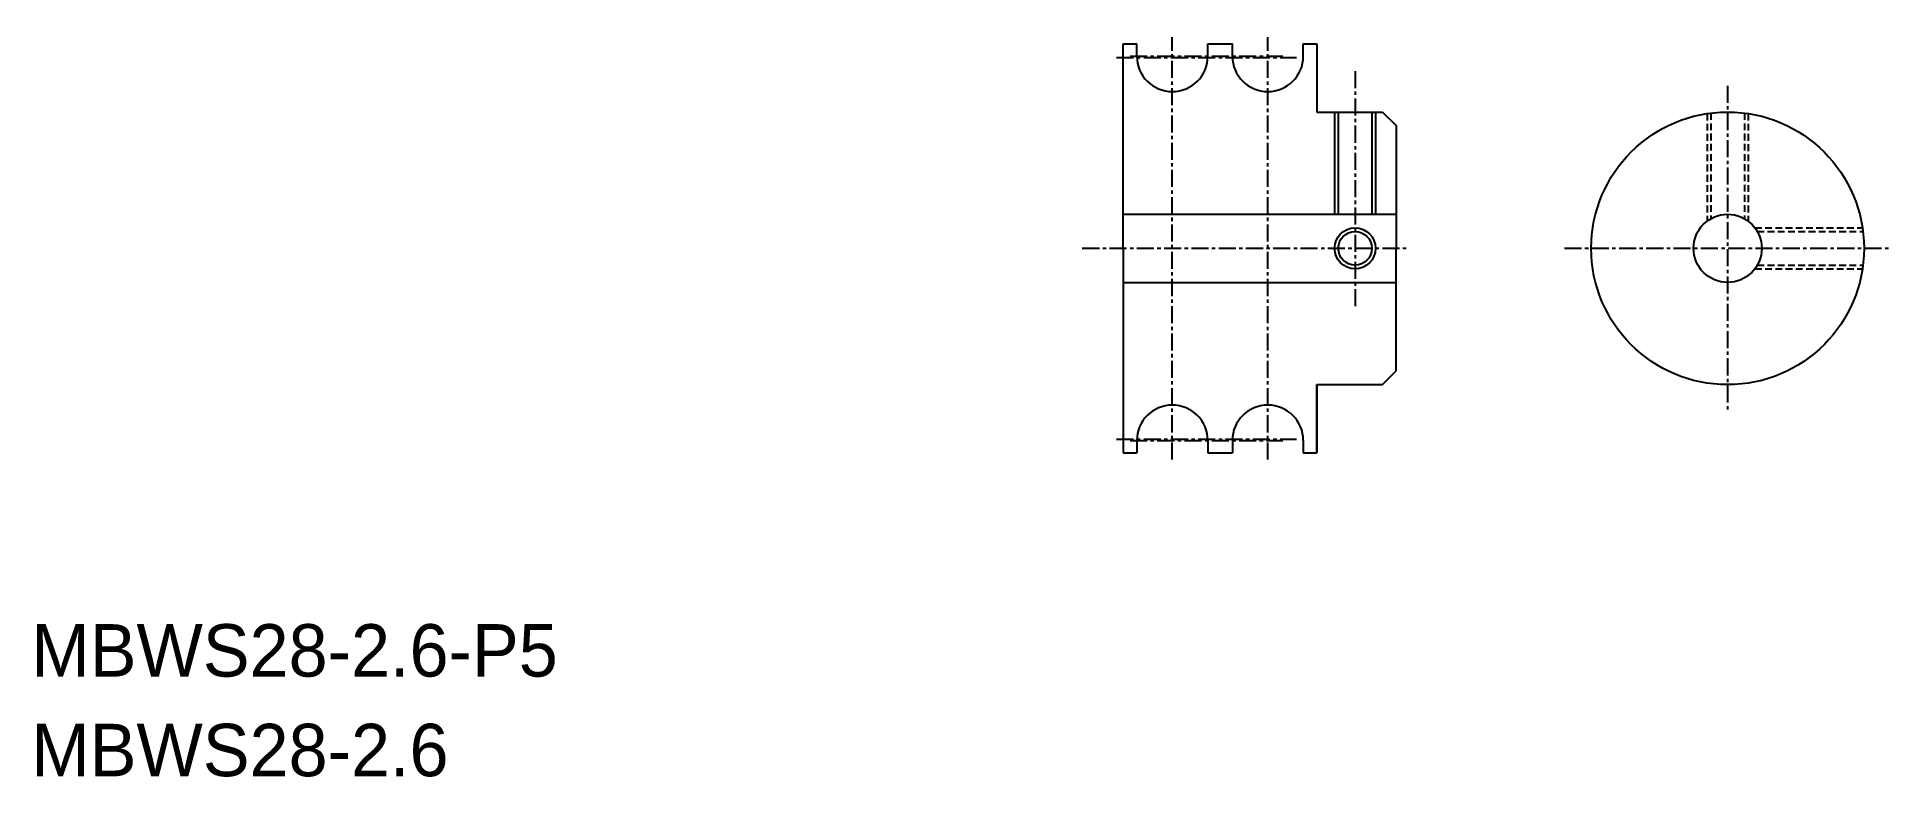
# Model space of a CAD drawing. Extents: x -31 to 105, y -11 to 43.
import ezdxf

# ---------------------------------------------------------------- set-up
doc = ezdxf.new("R2010")
doc.units = 0
doc.linetypes.add('CENTER', pattern=[2, 1.25, -0.25, 0.25, -0.25])
doc.linetypes.add('DASHED', pattern=[0.75, 0.5, -0.25])
doc.layers.get('0').update_dxf_attribs({"linetype": 'CONTINUOUS'})
doc.layers.add('CENTER', color=1, linetype='CENTER')

msp = doc.modelspace()

# ---------------------------------------------------------------- linework, layer by layer
at = {"color": 7, "linetype": 'CONTINUOUS'}
for p, q in [((48.32, 27.73), (48.32, 42.73)), ((48.32, 42.73), (49.32, 42.73)), ((49.32, 41.83), (49.32, 42.73)), ((54.52, 41.83), (54.52, 42.73)), ((54.52, 42.73), (56.32, 42.73)), ((56.32, 41.83), (56.32, 42.73)), ((61.52, 42.73), (62.52, 42.73)), ((61.52, 41.83), (61.52, 42.73)), ((62.52, 42.73), (62.52, 37.73)), ((62.52, 37.73), (67.32, 37.73)), ((64.09, 37.73), (64.09, 30.23)), ((66.55, 37.73), (66.55, 30.23)), ((67.32, 37.73), (68.32, 36.73)), ((68.32, 36.73), (68.32, 27.73)), ((48.32, 30.23), (68.32, 30.23)), ((48.32, 27.73), (48.32, 12.73)), ((68.32, 18.73), (68.32, 27.73)), ((48.32, 25.23), (68.32, 25.23)), ((62.52, 17.73), (67.32, 17.73)), ((62.52, 17.73), (62.52, 12.73)), ((62.52, 12.73), (62.52, 17.73)), ((67.32, 17.73), (68.32, 18.73)), ((49.32, 13.63), (49.32, 12.73)), ((54.52, 13.63), (54.52, 12.73)), ((56.32, 13.63), (56.32, 12.73)), ((61.52, 13.63), (61.52, 12.73)), ((61.52, 13.63), (61.52, 12.73)), ((48.32, 12.73), (49.32, 12.73)), ((54.52, 12.73), (56.32, 12.73)), ((61.52, 12.73), (62.52, 12.73)), ((61.52, 12.73), (62.52, 12.73))]:
    msp.add_line(p, q, dxfattribs=at)
at = {"color": 3, "linetype": 'CONTINUOUS'}
for p, q in [((63.82, 37.73), (63.82, 30.23)), ((66.82, 37.73), (66.82, 30.23))]:
    msp.add_line(p, q, dxfattribs=at)
at = {"color": 3, "linetype": 'DASHED'}
for p, q in [((91.13, 37.62), (91.13, 29.73)), ((91.4, 37.65), (91.4, 29.91)), ((93.86, 37.65), (93.86, 29.91)), ((94.13, 37.62), (94.13, 29.73)), ((94.63, 29.23), (102.52, 29.23)), ((94.81, 28.96), (102.56, 28.96)), ((94.63, 26.23), (102.52, 26.23)), ((94.81, 26.5), (102.56, 26.5))]:
    msp.add_line(p, q, dxfattribs=at)
at = {"color": 7, "linetype": 'CONTINUOUS'}
for centre, radius in [((92.63, 27.73), 10), ((92.63, 27.73), 2.5), ((65.32, 27.73), 1.23)]:
    msp.add_circle(centre, radius, dxfattribs=at)
at = {"color": 3, "linetype": 'CONTINUOUS'}
msp.add_circle((65.32, 27.73), 1.5, dxfattribs=at)
at = {"color": 7, "linetype": 'CONTINUOUS'}
for centre, start, end in [((51.92, 41.83), 180, 0), ((58.92, 41.83), 180, 0), ((51.92, 13.63), 360, 180), ((58.92, 13.63), 360, 180)]:
    msp.add_arc(centre, 2.6, start, end, dxfattribs=at)
at = {"layer": 'CENTER', "color": 1, "linetype": 'CENTER'}
for p, q in [((51.92, 12.23), (51.92, 43.23)), ((58.92, 12.23), (58.92, 43.23)), ((47.82, 41.73), (61.02, 41.73)), ((48.82, 41.83), (60.02, 41.83)), ((65.32, 40.73), (65.32, 23.23)), ((92.63, 39.66), (92.63, 15.8)), ((45.32, 27.73), (69.32, 27.73)), ((80.67, 27.73), (104.6, 27.73)), ((47.82, 13.73), (61.02, 13.73)), ((48.82, 13.63), (60.02, 13.63))]:
    msp.add_line(p, q, dxfattribs=at)

# ---------------------------------------------------------------- texts
at = {"color": 7, "linetype": 'CONTINUOUS'}
for s, height, p in [('MBWS28-2.6-P5', 3.8472, (-31.73, -3.69)), ('MBWS28-2.6', 3.847, (-31.73, -11))]:
    msp.add_text(s, height=height, dxfattribs=at).set_placement(p)

doc.saveas('drawing.dxf')
